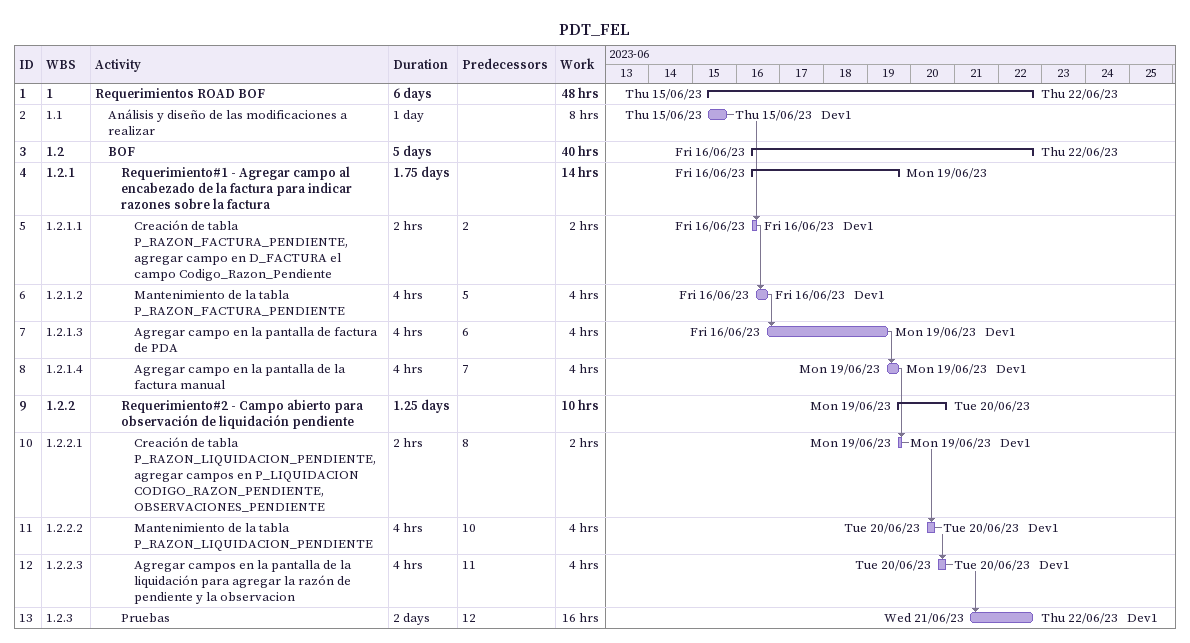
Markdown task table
PDT_FEL

| ID | WBS | Task | Duration | Start | Finish | Predecessors | Resources | Work (h) |
|---|---|---|---|---|---|---|---|---|
| 1 | 1 | **Requerimientos ROAD BOF** | 6d | 2023-06-15 | 2023-06-22 |  |  | 48 |
| 2 | 1.1 | Análisis y diseño de las modificaciones a realizar | 1d | 2023-06-15 | 2023-06-15 |  | Dev1 | 8 |
| 3 | 1.2 | **BOF** | 5d | 2023-06-16 | 2023-06-22 |  |  | 40 |
| 4 | 1.2.1 | **Requerimiento#1 - Agregar campo al encabezado de la factura para indicar razones sobre la factura** | 1.75d | 2023-06-16 | 2023-06-19 |  |  | 14 |
| 5 | 1.2.1.1 | Creación de tabla P_RAZON_FACTURA_PENDIENTE, agregar campo en D_FACTURA el campo Codigo_Razon_Pendiente | 2h | 2023-06-16 | 2023-06-16 | 2 | Dev1 | 2 |
| 6 | 1.2.1.2 | Mantenimiento de la tabla P_RAZON_FACTURA_PENDIENTE | 4h | 2023-06-16 | 2023-06-16 | 5 | Dev1 | 4 |
| 7 | 1.2.1.3 | Agregar campo en la pantalla de factura de PDA | 4h | 2023-06-16 | 2023-06-19 | 6 | Dev1 | 4 |
| 8 | 1.2.1.4 | Agregar campo en la pantalla de la factura manual | 4h | 2023-06-19 | 2023-06-19 | 7 | Dev1 | 4 |
| 9 | 1.2.2 | **Requerimiento#2 - Campo abierto para observación de liquidación pendiente** | 1.25d | 2023-06-19 | 2023-06-20 |  |  | 10 |
| 10 | 1.2.2.1 | Creación de tabla P_RAZON_LIQUIDACION_PENDIENTE, agregar campos en P_LIQUIDACION CODIGO_RAZON_PENDIENTE, OBSERVACIONES_PENDIENTE | 2h | 2023-06-19 | 2023-06-19 | 8 | Dev1 | 2 |
| 11 | 1.2.2.2 | Mantenimiento de la tabla P_RAZON_LIQUIDACION_PENDIENTE | 4h | 2023-06-20 | 2023-06-20 | 10 | Dev1 | 4 |
| 12 | 1.2.2.3 | Agregar campos en la pantalla de la liquidación para agregar la razón de pendiente y la observacion | 4h | 2023-06-20 | 2023-06-20 | 11 | Dev1 | 4 |
| 13 | 1.2.3 | Pruebas | 2d | 2023-06-21 | 2023-06-22 | 12 | Dev1 | 16 |
